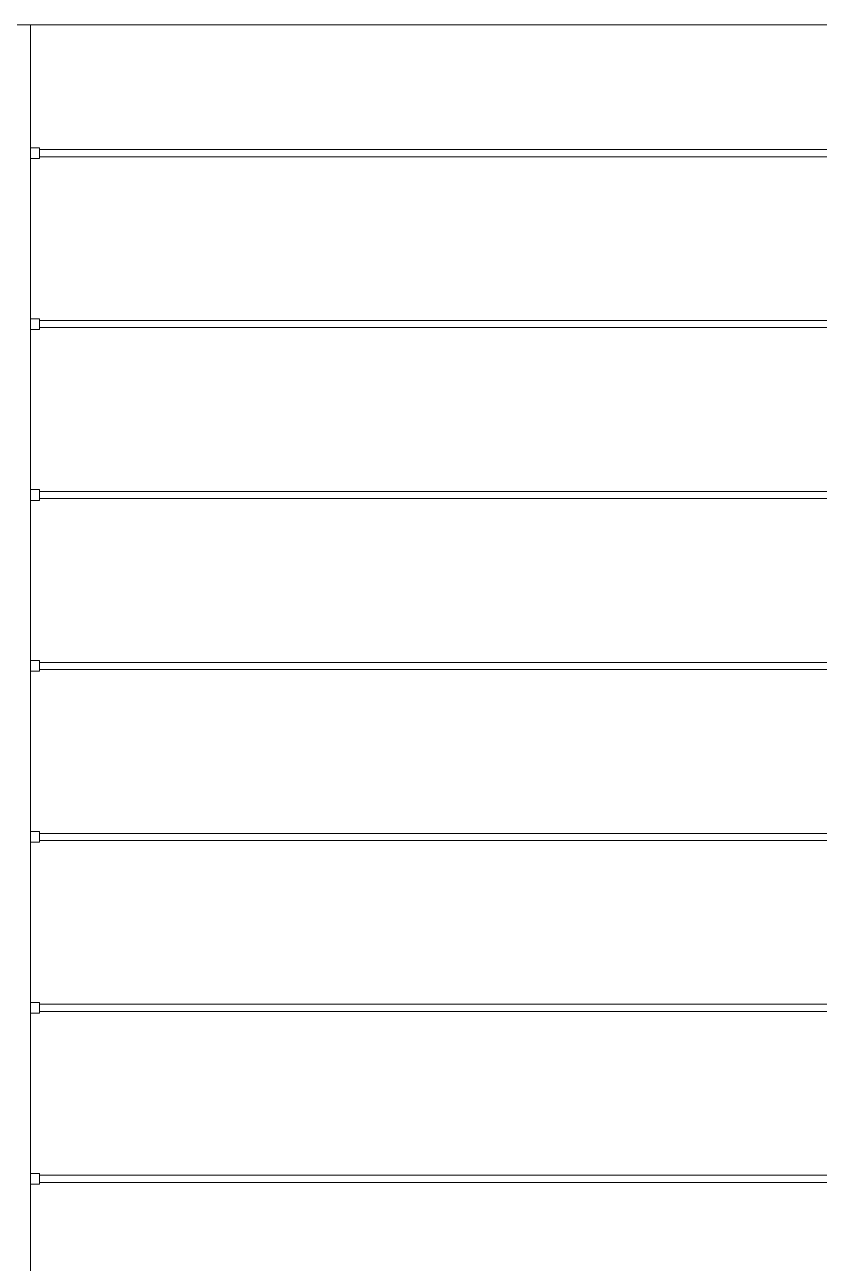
# Model space of a CAD drawing. Header units: inches. Extents: x 0.03 to 2.74, y 0.01 to 1.91.
# Drawn here: x 0.6719 to 0.8171, y 1.1109 to 1.3373 of the extents above; entities that cross this region are included whole.
import ezdxf

# ---------------------------------------------------------------- set-up
doc = ezdxf.new("R2010")
doc.units = ezdxf.units.IN
doc.header["$MEASUREMENT"] = 0

msp = doc.modelspace()

# ---------------------------------------------------------------- linework, layer by layer
at = {"color": 7, "linetype": 'Continuous', "lineweight": 15}
for p, q in [((0.6483, 1.33733), (1.2979, 1.33733)), ((0.67291, 0.91025), (0.67291, 1.33733)), ((0.67455, 1.31485), (0.67291, 1.31485)), ((0.67455, 1.31321), (0.67455, 1.31485)), ((1.27164, 1.31452), (0.67455, 1.31452)), ((0.67455, 1.31322), (1.27164, 1.31322)), ((0.67455, 1.31289), (0.67455, 1.31321)), ((0.67291, 1.31289), (0.67455, 1.31289)), ((0.67455, 1.2836), (0.67291, 1.2836)), ((0.67291, 1.28164), (0.67455, 1.28164)), ((0.67455, 1.28196), (0.67455, 1.2836)), ((1.27164, 1.28327), (0.67455, 1.28327)), ((0.67455, 1.28197), (1.27164, 1.28197)), ((0.67455, 1.28164), (0.67455, 1.28196)), ((0.67455, 1.25235), (0.67291, 1.25235)), ((0.67455, 1.25071), (0.67455, 1.25235)), ((1.27164, 1.25202), (0.67455, 1.25202)), ((0.67291, 1.25039), (0.67455, 1.25039)), ((0.67455, 1.25072), (1.27164, 1.25072)), ((0.67455, 1.25039), (0.67455, 1.25071)), ((0.67455, 1.2211), (0.67291, 1.2211)), ((0.67455, 1.21946), (0.67455, 1.2211)), ((1.27164, 1.22077), (0.67455, 1.22077)), ((0.67291, 1.21914), (0.67455, 1.21914)), ((0.67455, 1.21947), (1.27164, 1.21947)), ((0.67455, 1.21914), (0.67455, 1.21946)), ((0.67455, 1.18985), (0.67291, 1.18985)), ((0.67455, 1.18821), (0.67455, 1.18985)), ((1.27164, 1.18952), (0.67455, 1.18952)), ((0.67291, 1.18789), (0.67455, 1.18789)), ((0.67455, 1.18822), (1.27164, 1.18822)), ((0.67455, 1.18789), (0.67455, 1.18821)), ((0.67455, 1.1586), (0.67291, 1.1586)), ((0.67455, 1.15696), (0.67455, 1.1586)), ((1.27164, 1.15827), (0.67455, 1.15827)), ((0.67455, 1.15697), (1.27164, 1.15697)), ((0.67455, 1.15664), (0.67455, 1.15696)), ((0.67291, 1.15664), (0.67455, 1.15664)), ((0.67455, 1.12735), (0.67291, 1.12735)), ((0.67291, 1.12539), (0.67455, 1.12539)), ((0.67455, 1.12571), (0.67455, 1.12735)), ((1.27164, 1.12702), (0.67455, 1.12702)), ((0.67455, 1.12572), (1.27164, 1.12572)), ((0.67455, 1.12539), (0.67455, 1.12571))]:
    msp.add_line(p, q, dxfattribs=at)

doc.saveas('drawing.dxf')
